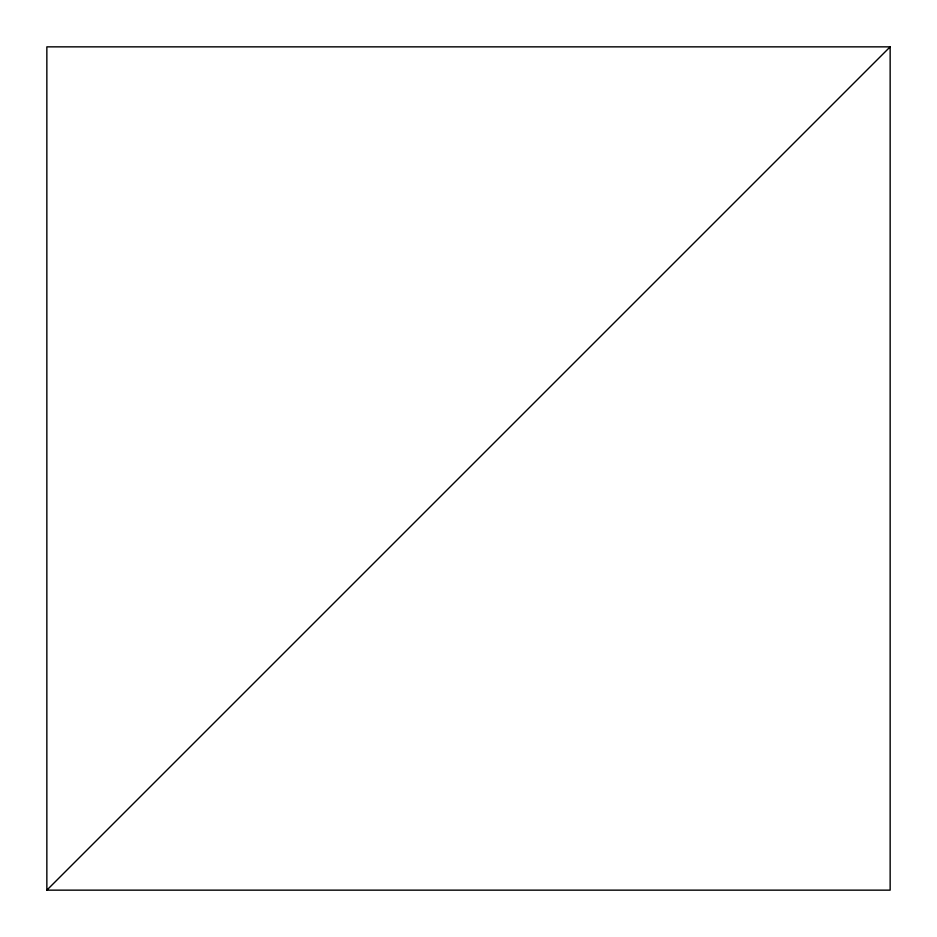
<?xml version="1.0" encoding="UTF-8"?>
<svg xmlns="http://www.w3.org/2000/svg" width="937" height="937" viewBox="0 0 937 937"><rect width="100%" height="100%" fill="white"/><g stroke="black" fill="none" stroke-linecap="round" stroke-linejoin="round"><path stroke-width="1.41" d="M46.85 890.15L890.15 46.85L46.85 46.85L46.85 890.15L890.15 890.15L890.15 46.85"/></g></svg>
